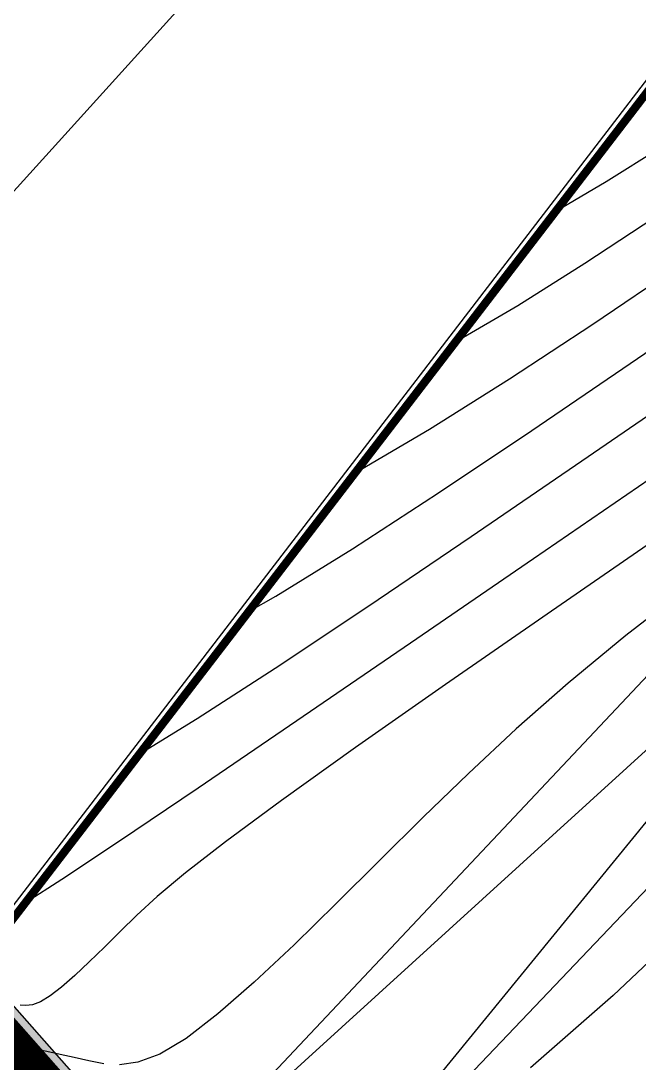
# Model space of a CAD drawing. Extents: x -196763 to -87592, y -65703 to -55832.
# Drawn here: x -87689.5 to -87674.39, y -65452.99 to -65427.5 of the extents above; entities that cross this region are included whole.
import ezdxf

# ---------------------------------------------------------------- set-up
doc = ezdxf.new("R2010")
doc.units = 0
doc.header["$MEASUREMENT"] = 0
doc.linetypes.add('DASHED', pattern=[70, 50, -20])
doc.layers.add('0_folha', color=7, linetype='Continuous', lineweight=9)
doc.layers.add('0_Limites_Terreno', color=30, linetype='DASHED', lineweight=35)
for name, color, linetype in [('0_PROP.corte', 10, 'Continuous'), ('0_PROP.trama', 251, 'Continuous'), ('0_PROP.vista4', 140, 'Continuous'), ('0_PROPfinal', 4, 'Continuous'), ('CV', 8, 'Continuous'), ('CVD', 6, 'Continuous'), ('LEVTP_MURO', 1, 'Continuous')]:
    doc.layers.add(name, color=color, linetype=linetype)

msp = doc.modelspace()

# ---------------------------------------------------------------- hatches: boundary and pattern name
at = {"layer": '0_PROP.trama'}
h = msp.add_hatch(color=256, dxfattribs=at)
h.dxf.hatch_style = 1
edge = h.paths.add_edge_path()
edge.add_line((-87678.447, -65464.134), (-87678.322, -65463.987))
edge.add_arc((-87569.951, -65353.114), 155.039, 223.89765, 225.65403, ccw=False)
edge.add_line((-87681.669, -65460.614), (-87681.813, -65460.752))
edge.add_arc((-87588.637, -65371.358), 129.124, 223.81345, 225.931)
edge = h.paths.add_edge_path()
edge.add_line((-87676.574, -65465.649), (-87676.71, -65465.791))
edge.add_arc((-87583.97, -65366.948), 135.538, 226.8247, 233.02536)
edge.add_line((-87665.491, -65475.229), (-87665.371, -65475.07))
edge.add_arc((-87583.256, -65366.05), 136.484, 226.86463, 233.01258, ccw=False)
h.paths.add_polyline_path([(-87686.503, -65455.208), (-87686.494, -65455.21), (-87690.564, -65450.597), (-87690.714, -65450.729), (-87686.004, -65456.067), (-87685.908, -65455.881)])
edge = h.paths.add_edge_path()
edge.add_line((-87684.828, -65454.708), (-87684.615, -65454.459))
edge.add_line((-87684.615, -65454.459), (-87684.797, -65454.486))
edge.add_line((-87684.797, -65454.486), (-87685.181, -65454.46))
edge.add_line((-87685.181, -65454.46), (-87685.184, -65454.466))
edge.add_arc((-87685.979, -65456.02), 1.745, 48.7178, 62.892, ccw=False)
at = {"layer": '0_PROPfinal', "linetype": 'Continuous', "transparency": 33554498}
h = msp.add_hatch(dxfattribs=at)
h.set_pattern_fill('ANSI32', color=30, scale=0.047)
h.set_pattern_definition([(2.856958, (-87792.13738, -65566.791985), (-0.0008784769, 0.0176030936), []), (2.856958, (-87792.13122, -65566.79756), (-0.0008784769, 0.0176030936), [])])
h.paths.add_polyline_path([(-87666.894, -65474.203), (-87667.982, -65473.323), (-87668.816, -65472.644), (-87669.669, -65471.953), (-87671.651, -65470.305), (-87672.183, -65469.862), (-87673.65, -65468.576), (-87674.782, -65467.584), (-87676.276, -65466.199), (-87676.718, -65465.799), (-87678.447, -65464.134), (-87680.323, -65462.28), (-87682.579, -65459.948), (-87683.688, -65458.692), (-87685.999, -65456.073), (-87687.904, -65453.914), (-87688.987, -65452.686), (-87690.688, -65450.759), (-87691.578, -65451.874), (-87687.085, -65456.837), (-87685.113, -65459.47), (-87682.126, -65462.883), (-87679.652, -65465.174), (-87677.27, -65467.099), (-87672.38, -65470.618)])

# ---------------------------------------------------------------- linework, layer by layer
at = {"layer": '0_folha'}
msp.add_line((-87666.016, -65405.52), (-87705.872, -65449.563), dxfattribs=at)
at = {"layer": '0_Limites_Terreno', "ltscale": 0.02, "const_width": 0.2, "flags": 128}
msp.add_lwpolyline([(-87647.584, -65452.996), (-87641.315, -65445.379), (-87635.629, -65437.761), (-87634.949, -65436.78), (-87666.061, -65418.638), (-87690.688, -65450.759), (-87691.578, -65451.874), (-87687.085, -65456.837), (-87685.113, -65459.47), (-87682.126, -65462.883), (-87679.652, -65465.174), (-87677.273, -65467.098), (-87672.38, -65470.618), (-87666.894, -65474.203), (-87665.591, -65475.054), (-87664.343, -65474.641), (-87661.971, -65471.926), (-87657.961, -65467.325), (-87653.375, -65460.543)], close=True, dxfattribs=at)
at = {"layer": '0_PROP.corte', "linetype": 'Continuous'}
for points in [[(-87682.579, -65459.948), (-87690.721, -65450.721)], [(-87682.433, -65459.82), (-87690.575, -65450.592)]]:
    msp.add_lwpolyline(points, dxfattribs=at)
at = {"layer": '0_PROP.vista4', "linetype": 'Continuous'}
for points in [[(-87669.97, -65439.036), (-87685.964, -65456.036)], [(-87683.65, -65458.659), (-87668.626, -65440.252), (-87686.004, -65456.067)], [(-87683.65, -65458.659), (-87667.282, -65441.469)]]:
    msp.add_lwpolyline(points, dxfattribs=at)
at = {"layer": 'CV', "linetype": 'Continuous'}
for points in [[(-87658.864, -65426.609, 0), (-87665.052, -65430.897, 0), (-87667.518, -65432.593, 0), (-87670.201, -65434.436, 0), (-87672.992, -65436.354, 0), (-87672.992, -65436.354, 0), (-87675.788, -65438.272, 0), (-87678.494, -65440.122, 0), (-87681.023, -65441.835, 0), (-87683.285, -65443.343, 0), (-87685.193, -65444.576, 0), (-87685.193, -65444.576, 0), (-87686.614, -65445.444, 0)], [(-87676.425, -65432.155, 0), (-87675.192, -65431.432, 0), (-87673.866, -65430.598, 0), (-87672.483, -65429.687, 0), (-87671.062, -65428.725, 0), (-87669.622, -65427.738, 0), (-87669.622, -65427.738, 0), (-87668.187, -65426.753, 0)], [(-87681.331, -65438.555, 0), (-87679.511, -65437.487, 0), (-87677.559, -65436.259, 0), (-87675.523, -65434.917, 0), (-87673.429, -65433.5, 0), (-87671.307, -65432.046, 0), (-87671.307, -65432.046, 0), (-87669.194, -65430.594, 0), (-87667.16, -65429.197, 0), (-87665.287, -65427.907, 0), (-87663.654, -65426.78, 0)], [(-87683.931, -65441.945, 0), (-87683.271, -65441.571, 0), (-87683.271, -65441.571, 0), (-87681.398, -65440.415, 0), (-87679.291, -65439.047, 0), (-87677.008, -65437.52, 0), (-87674.608, -65435.886, 0), (-87672.15, -65434.2, 0), (-87672.15, -65434.2, 0), (-87669.697, -65432.515, 0), (-87667.339, -65430.895, 0), (-87665.17, -65429.402, 0), (-87663.283, -65428.102, 0), (-87661.775, -65427.058, 0)], [(-87666.984, -65433.8, 0), (-87667.696, -65434.291, 0), (-87670.704, -65436.357, 0), (-87673.835, -65438.508, 0), (-87673.835, -65438.508, 0), (-87676.967, -65440.658, 0), (-87679.98, -65442.725, 0), (-87682.755, -65444.624, 0), (-87685.172, -65446.27, 0), (-87687.115, -65447.581, 0), (-87687.115, -65447.581, 0), (-87688.502, -65448.5, 0), (-87689.394, -65449.07, 0)], [(-87669.474, -65438.487, 0), (-87674.715, -65442.536, 0), (-87674.715, -65442.536, 0), (-87676.121, -65443.697, 0), (-87677.393, -65444.818, 0), (-87678.563, -65445.909, 0), (-87679.666, -65446.979, 0), (-87680.735, -65448.04, 0), (-87680.735, -65448.04, 0), (-87681.794, -65449.092, 0), (-87682.824, -65450.097, 0), (-87683.798, -65451.012, 0), (-87684.688, -65451.791, 0), (-87685.464, -65452.387, 0), (-87685.464, -65452.387, 0), (-87686.109, -65452.77, 0), (-87686.641, -65452.971, 0), (-87687.088, -65453.036, 0)], [(-87666.055, -65442.58, 0), (-87668.061, -65444.578, 0), (-87668.061, -65444.578, 0), (-87670.468, -65446.968, 0), (-87672.811, -65449.255, 0), (-87675.025, -65451.335, 0), (-87677.047, -65453.104, 0)], [(-87687.479, -65453.01, 0), (-87687.842, -65452.938, 0), (-87687.842, -65452.938, 0), (-87688.198, -65452.859, 0), (-87688.544, -65452.783, 0), (-87688.868, -65452.712, 0), (-87689.16, -65452.65, 0), (-87689.408, -65452.6, 0), (-87689.408, -65452.6, 0), (-87689.607, -65452.562, 0)]]:
    msp.add_polyline3d(points, dxfattribs=at)
at = {"layer": 'CVD', "linetype": 'Continuous'}
for points in [[(-87678.877, -65435.353, 0), (-87677.353, -65434.46, 0), (-87675.713, -65433.428, 0), (-87674.003, -65432.302, 0), (-87672.245, -65431.113, 0), (-87670.464, -65429.892, 0), (-87670.464, -65429.892, 0), (-87668.69, -65428.673, 0), (-87666.982, -65427.499, 0)], [(-87673.952, -65440.164, 0), (-87676.633, -65442.011, 0), (-87679.121, -65443.735, 0), (-87681.32, -65445.275, 0), (-87683.134, -65446.569, 0), (-87683.134, -65446.569, 0), (-87684.499, -65447.578, 0), (-87685.479, -65448.341, 0), (-87686.17, -65448.92, 0), (-87686.669, -65449.376, 0), (-87687.072, -65449.771, 0), (-87687.072, -65449.771, 0), (-87687.456, -65450.153, 0), (-87687.831, -65450.519, 0), (-87688.185, -65450.851, 0), (-87688.508, -65451.134, 0), (-87688.79, -65451.35, 0), (-87688.79, -65451.35, 0), (-87689.024, -65451.49, 0), (-87689.218, -65451.563, 0), (-87689.38, -65451.586, 0), (-87689.522, -65451.577, 0)]]:
    msp.add_polyline3d(points, dxfattribs=at)
at = {"layer": 'LEVTP_MURO', "linetype": 'Continuous'}
for p, q in [((-87666.358, -65418.696), (-87690.698, -65450.443)), ((-87666.061, -65418.638), (-87690.688, -65450.759))]:
    msp.add_line(p, q, dxfattribs=at)

doc.saveas('drawing.dxf')
